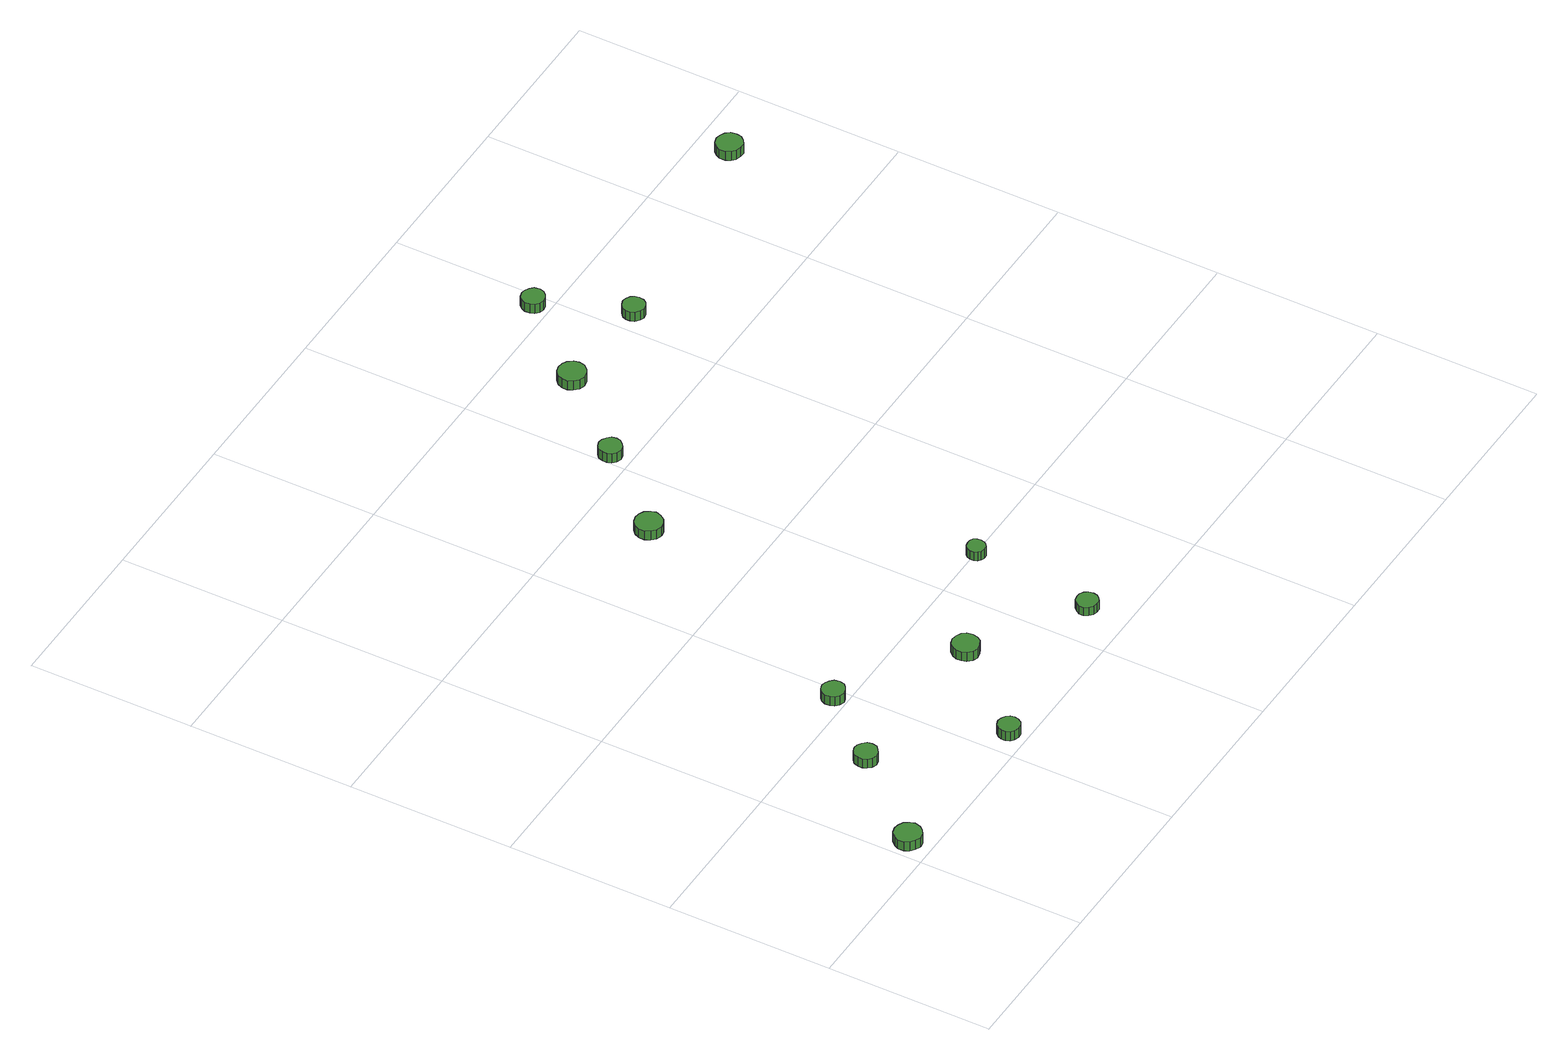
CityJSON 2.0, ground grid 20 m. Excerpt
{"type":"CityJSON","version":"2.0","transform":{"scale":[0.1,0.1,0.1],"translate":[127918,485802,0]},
"CityObjects":{
"tree1":{"type":"SolitaryVegetationObject","attributes":{"function":"something"},"geometry":[{"type":"MultiSurface","lod":"1","boundaries":[[[0,1,2,3,4,5,6,7,8,9,10,11,12,13,14]],[[15,16,17,18,19,20,21,22,23,24,25,26,27,28,29]],[[0,29,28,1]],[[1,28,27,2]],[[2,27,26,3]],[[3,26,25,4]],[[4,25,24,5]],[[5,24,23,6]],[[6,23,22,7]],[[7,22,21,8]],[[8,21,20,9]],[[9,20,19,10]],[[10,19,18,11]],[[11,18,17,12]],[[12,17,16,13]],[[13,16,15,14]],[[14,15,29,0]]]}]},
"tree2":{"type":"SolitaryVegetationObject","attributes":{"function":"something"},"geometry":[{"type":"MultiSurface","lod":"1","boundaries":[[[30,31,32,33,34,35,36,37,38,39,40,41,42,43,44]],[[45,46,47,48,49,50,51,52,53,54,55,56,57,58,59]],[[30,59,58,31]],[[31,58,57,32]],[[32,57,56,33]],[[33,56,55,34]],[[34,55,54,35]],[[35,54,53,36]],[[36,53,52,37]],[[37,52,51,38]],[[38,51,50,39]],[[39,50,49,40]],[[40,49,48,41]],[[41,48,47,42]],[[42,47,46,43]],[[43,46,45,44]],[[44,45,59,30]]]}]},
"tree3":{"type":"SolitaryVegetationObject","attributes":{"function":"something"},"geometry":[{"type":"MultiSurface","lod":"1","boundaries":[[[60,61,62,63,64,65,66,67,68,69,70,71,72,73,74]],[[75,76,77,78,79,80,81,82,83,84,85,86,87,88,89]],[[60,89,88,61]],[[61,88,87,62]],[[62,87,86,63]],[[63,86,85,64]],[[64,85,84,65]],[[65,84,83,66]],[[66,83,82,67]],[[67,82,81,68]],[[68,81,80,69]],[[69,80,79,70]],[[70,79,78,71]],[[71,78,77,72]],[[72,77,76,73]],[[73,76,75,74]],[[74,75,89,60]]]}]},
"tree4":{"type":"SolitaryVegetationObject","attributes":{"function":"something"},"geometry":[{"type":"MultiSurface","lod":"1","boundaries":[[[90,91,92,93,94,95,96,97,98,99,100,101,102,103,104]],[[105,106,107,108,109,110,111,112,113,114,115,116,117,118,119]],[[90,119,118,91]],[[91,118,117,92]],[[92,117,116,93]],[[93,116,115,94]],[[94,115,114,95]],[[95,114,113,96]],[[96,113,112,97]],[[97,112,111,98]],[[98,111,110,99]],[[99,110,109,100]],[[100,109,108,101]],[[101,108,107,102]],[[102,107,106,103]],[[103,106,105,104]],[[104,105,119,90]]]}]},
"tree5":{"type":"SolitaryVegetationObject","attributes":{"function":"something"},"geometry":[{"type":"MultiSurface","lod":"1","boundaries":[[[120,121,122,123,124,125,126,127,128,129,130,131,132,133,134]],[[135,136,137,138,139,140,141,142,143,144,145,146,147,148,149]],[[120,149,148,121]],[[121,148,147,122]],[[122,147,146,123]],[[123,146,145,124]],[[124,145,144,125]],[[125,144,143,126]],[[126,143,142,127]],[[127,142,141,128]],[[128,141,140,129]],[[129,140,139,130]],[[130,139,138,131]],[[131,138,137,132]],[[132,137,136,133]],[[133,136,135,134]],[[134,135,149,120]]]}]},
"tree6":{"type":"SolitaryVegetationObject","attributes":{"function":"something"},"geometry":[{"type":"MultiSurface","lod":"1","boundaries":[[[150,151,152,153,154,155,156,157,158,159,160,161,162,163,164]],[[165,166,167,168,169,170,171,172,173,174,175,176,177,178,179]],[[150,179,178,151]],[[151,178,177,152]],[[152,177,176,153]],[[153,176,175,154]],[[154,175,174,155]],[[155,174,173,156]],[[156,173,172,157]],[[157,172,171,158]],[[158,171,170,159]],[[159,170,169,160]],[[160,169,168,161]],[[161,168,167,162]],[[162,167,166,163]],[[163,166,165,164]],[[164,165,179,150]]]}]},
"tree7":{"type":"SolitaryVegetationObject","attributes":{"function":"something"},"geometry":[{"type":"MultiSurface","lod":"1","boundaries":[[[180,181,182,183,184,185,186,187,188,189,190,191,192,193,194]],[[195,196,197,198,199,200,201,202,203,204,205,206,207,208,209]],[[180,209,208,181]],[[181,208,207,182]],[[182,207,206,183]],[[183,206,205,184]],[[184,205,204,185]],[[185,204,203,186]],[[186,203,202,187]],[[187,202,201,188]],[[188,201,200,189]],[[189,200,199,190]],[[190,199,198,191]],[[191,198,197,192]],[[192,197,196,193]],[[193,196,195,194]],[[194,195,209,180]]]}]},
"tree8":{"type":"SolitaryVegetationObject","attributes":{"function":"something"},"geometry":[{"type":"MultiSurface","lod":"1","boundaries":[[[210,211,212,213,214,215,216,217,218,219,220,221,222,223,224]],[[225,226,227,228,229,230,231,232,233,234,235,236,237,238,239]],[[210,239,238,211]],[[211,238,237,212]],[[212,237,236,213]],[[213,236,235,214]],[[214,235,234,215]],[[215,234,233,216]],[[216,233,232,217]],[[217,232,231,218]],[[218,231,230,219]],[[219,230,229,220]],[[220,229,228,221]],[[221,228,227,222]],[[222,227,226,223]],[[223,226,225,224]],[[224,225,239,210]]]}]},
"tree9":{"type":"SolitaryVegetationObject","attributes":{"function":"something"},"geometry":[{"type":"MultiSurface","lod":"1","boundaries":[[[240,241,242,243,244,245,246,247,248,249,250,251,252,253,254]],[[255,256,257,258,259,260,261,262,263,264,265,266,267,268,269]],[[240,269,268,241]],[[241,268,267,242]],[[242,267,266,243]],[[243,266,265,244]],[[244,265,264,245]],[[245,264,263,246]],[[246,263,262,247]],[[247,262,261,248]],[[248,261,260,249]],[[249,260,259,250]],[[250,259,258,251]],[[251,258,257,252]],[[252,257,256,253]],[[253,256,255,254]],[[254,255,269,240]]]}]},
"tree10":{"type":"SolitaryVegetationObject","attributes":{"function":"something"},"geometry":[{"type":"MultiSurface","lod":"1","boundaries":[[[270,271,272,273,274,275,276,277,278,279,280,281,282,283,284]],[[285,286,287,288,289,290,291,292,293,294,295,296,297,298,299]],[[270,299,298,271]],[[271,298,297,272]],[[272,297,296,273]],[[273,296,295,274]],[[274,295,294,275]],[[275,294,293,276]],[[276,293,292,277]],[[277,292,291,278]],[[278,291,290,279]],[[279,290,289,280]],[[280,289,288,281]],[[281,288,287,282]],[[282,287,286,283]],[[283,286,285,284]],[[284,285,299,270]]]}]},
"tree11":{"type":"SolitaryVegetationObject","attributes":{"function":"something"},"geometry":[{"type":"MultiSurface","lod":"1","boundaries":[[[300,301,302,303,304,305,306,307,308,309,310,311,312,313,314]],[[315,316,317,318,319,320,321,322,323,324,325,326,327,328,329]],[[300,329,328,301]],[[301,328,327,302]],[[302,327,326,303]],[[303,326,325,304]],[[304,325,324,305]],[[305,324,323,306]],[[306,323,322,307]],[[307,322,321,308]],[[308,321,320,309]],[[309,320,319,310]],[[310,319,318,311]],[[311,318,317,312]],[[312,317,316,313]],[[313,316,315,314]],[[314,315,329,300]]]}]},
"tree12":{"type":"SolitaryVegetationObject","attributes":{"function":"something"},"geometry":[{"type":"MultiSurface","lod":"1","boundaries":[[[330,331,332,333,334,335,336,337,338,339,340,341,342,343,344]],[[345,346,347,348,349,350,351,352,353,354,355,356,357,358,359]],[[330,359,358,331]],[[331,358,357,332]],[[332,357,356,333]],[[333,356,355,334]],[[334,355,354,335]],[[335,354,353,336]],[[336,353,352,337]],[[337,352,351,338]],[[338,351,350,339]],[[339,350,349,340]],[[340,349,348,341]],[[341,348,347,342]],[[342,347,346,343]],[[343,346,345,344]],[[344,345,359,330]]]}]},
"tree13":{"type":"SolitaryVegetationObject","attributes":{"function":"something"},"geometry":[{"type":"MultiSurface","lod":"1","boundaries":[[[360,361,362,363,364,365,366,367,368,369,370,371,372,373,374]],[[375,376,377,378,379,380,381,382,383,384,385,386,387,388,389]],[[360,389,388,361]],[[361,388,387,362]],[[362,387,386,363]],[[363,386,385,364]],[[364,385,384,365]],[[365,384,383,366]],[[366,383,382,367]],[[367,382,381,368]],[[368,381,380,369]],[[369,380,379,370]],[[370,379,378,371]],[[371,378,377,372]],[[372,377,376,373]],[[373,376,375,374]],[[374,375,389,360]]]}]}
},
"vertices":[
[41,30,17],[39,36,17],[35,42,17],[29,45,17],[23,46,17],[16,44,17],[11,39,17],[8,33,17],[8,26,17],[11,20,17],[16,16,17],[23,13,17],[29,14,17],[35,18,17],[39,23,17],[39,23,4],[35,18,4],[29,14,4],[23,13,4],[16,16,4],[11,20,4],[8,26,4],[8,33,4],[11,39,4],[16,44,4],[23,46,4],[29,45,4],[35,42,4],[39,36,4],[41,30,4],
[130,135,18],[129,141,18],[125,145,18],[120,148,18],[115,149,18],[109,147,18],[105,143,18],[103,138,18],[103,132,18],[105,127,18],[109,123,18],[115,121,18],[120,122,18],[125,125,18],[129,129,18],[129,129,5],[125,125,5],[120,122,5],[115,121,5],[109,123,5],[105,127,5],[103,132,5],[103,138,5],[105,143,5],[109,147,5],[115,149,5],[120,148,5],[125,145,5],[129,141,5],[130,135,5],
[241,20,22],[240,25,22],[237,29,22],[232,32,22],[227,33,22],[221,31,22],[217,27,22],[215,22,22],[215,17,22],[217,12,22],[221,9,22],[227,7,22],[232,7,22],[237,10,22],[240,15,22],[240,15,9],[237,10,9],[232,7,9],[227,7,9],[221,9,9],[217,12,9],[215,17,9],[215,22,9],[217,27,9],[221,31,9],[227,33,9],[232,32,9],[237,29,9],[240,25,9],[241,20,9],
[202,217,17],[201,223,17],[197,227,17],[192,230,17],[187,231,17],[181,229,17],[177,225,17],[175,220,17],[175,214,17],[177,209,17],[181,205,17],[187,203,17],[192,204,17],[197,207,17],[201,211,17],[201,211,4],[197,207,4],[192,204,4],[187,203,4],[181,205,4],[177,209,4],[175,214,4],[175,220,4],[177,225,4],[181,229,4],[187,231,4],[192,230,4],[197,227,4],[201,223,4],[202,217,4],
[335,126,23],[334,133,23],[330,138,23],[324,141,23],[317,142,23],[311,140,23],[306,135,23],[304,129,23],[304,123,23],[306,117,23],[311,112,23],[317,110,23],[324,111,23],[330,114,23],[334,120,23],[334,120,10],[330,114,10],[324,111,10],[317,110,10],[311,112,10],[306,117,10],[304,123,10],[304,129,10],[306,135,10],[311,140,10],[317,142,10],[324,141,10],[330,138,10],[334,133,10],[335,126,10],
[461,47,21],[460,53,21],[457,57,21],[452,60,21],[447,60,21],[442,59,21],[438,55,21],[435,50,21],[435,45,21],[438,40,21],[442,36,21],[447,35,21],[452,35,21],[457,38,21],[460,42,21],[460,42,9],[457,38,9],[452,35,9],[447,35,9],[442,36,9],[438,40,9],[435,45,9],[435,50,9],[438,55,9],[442,59,9],[447,60,9],[452,60,9],[457,57,9],[460,53,9],[461,47,9],
[344,528,17],[342,534,17],[338,540,17],[332,543,17],[326,544,17],[319,542,17],[314,537,17],[311,531,17],[311,524,17],[314,518,17],[319,513,17],[326,511,17],[332,512,17],[338,515,17],[342,521,17],[342,521,4],[338,515,4],[332,512,4],[326,511,4],[319,513,4],[314,518,4],[311,524,4],[311,531,4],[314,537,4],[319,542,4],[326,544,4],[332,543,4],[338,540,4],[342,534,4],[344,528,4],
[478,198,19],[477,202,19],[475,206,19],[471,208,19],[466,208,19],[462,207,19],[459,204,19],[457,200,19],[457,195,19],[459,191,19],[462,188,19],[466,187,19],[471,187,19],[475,190,19],[477,193,19],[477,193,6],[475,190,6],[471,187,6],[466,187,6],[462,188,6],[459,191,6],[457,195,6],[457,200,6],[459,204,6],[462,207,6],[466,208,6],[471,208,6],[475,206,6],[477,202,6],[478,198,6],
[427,625,18],[426,631,18],[422,635,18],[417,638,18],[412,639,18],[406,637,18],[402,633,18],[400,628,18],[400,622,18],[402,617,18],[406,613,18],[412,611,18],[417,612,18],[422,615,18],[426,620,18],[426,620,5],[422,615,5],[417,612,5],[412,611,5],[406,613,5],[402,617,5],[400,622,5],[400,628,5],[402,633,5],[406,637,5],[412,639,5],[417,638,5],[422,635,5],[426,631,5],[427,625,5],
[516,723,17],[515,729,17],[510,735,17],[505,738,17],[498,739,17],[491,737,17],[486,732,17],[483,726,17],[483,719,17],[486,713,17],[491,708,17],[498,706,17],[505,707,17],[510,710,17],[515,716,17],[515,716,4],[510,710,4],[505,707,4],[498,706,4],[491,708,4],[486,713,4],[483,719,4],[483,726,4],[486,732,4],[491,737,4],[498,739,4],[505,738,4],[510,735,4],[515,729,4],[516,723,4],
[599,820,17],[598,826,17],[594,830,17],[589,833,17],[584,834,17],[578,832,17],[574,828,17],[572,823,17],[572,817,17],[574,812,17],[578,808,17],[584,806,17],[589,807,17],[594,810,17],[598,814,17],[598,814,4],[594,810,4],[589,807,4],[584,806,4],[578,808,4],[574,812,4],[572,817,4],[572,823,4],[574,828,4],[578,832,4],[584,834,4],[589,833,4],[594,830,4],[598,826,4],[599,820,4],
[641,719,17],[640,724,17],[637,728,17],[632,731,17],[627,732,17],[622,730,17],[617,726,17],[615,721,17],[615,716,17],[617,711,17],[622,707,17],[627,705,17],[632,706,17],[637,709,17],[640,713,17],[640,713,4],[637,709,4],[632,706,4],[627,705,4],[622,707,4],[617,711,4],[615,716,4],[615,721,4],[617,726,4],[622,730,4],[627,732,4],[632,731,4],[637,728,4],[640,724,4],[641,719,4],
[926,760,17],[925,767,17],[921,772,17],[915,775,17],[909,776,17],[902,774,17],[898,770,17],[895,764,17],[895,757,17],[898,751,17],[902,747,17],[909,745,17],[915,745,17],[921,749,17],[925,754,17],[925,754,4],[921,749,4],[915,745,4],[909,745,4],[902,747,4],[898,751,4],[895,757,4],[895,764,4],[898,770,4],[902,774,4],[909,776,4],[915,775,4],[921,772,4],[925,767,4],[926,760,4]
]}
